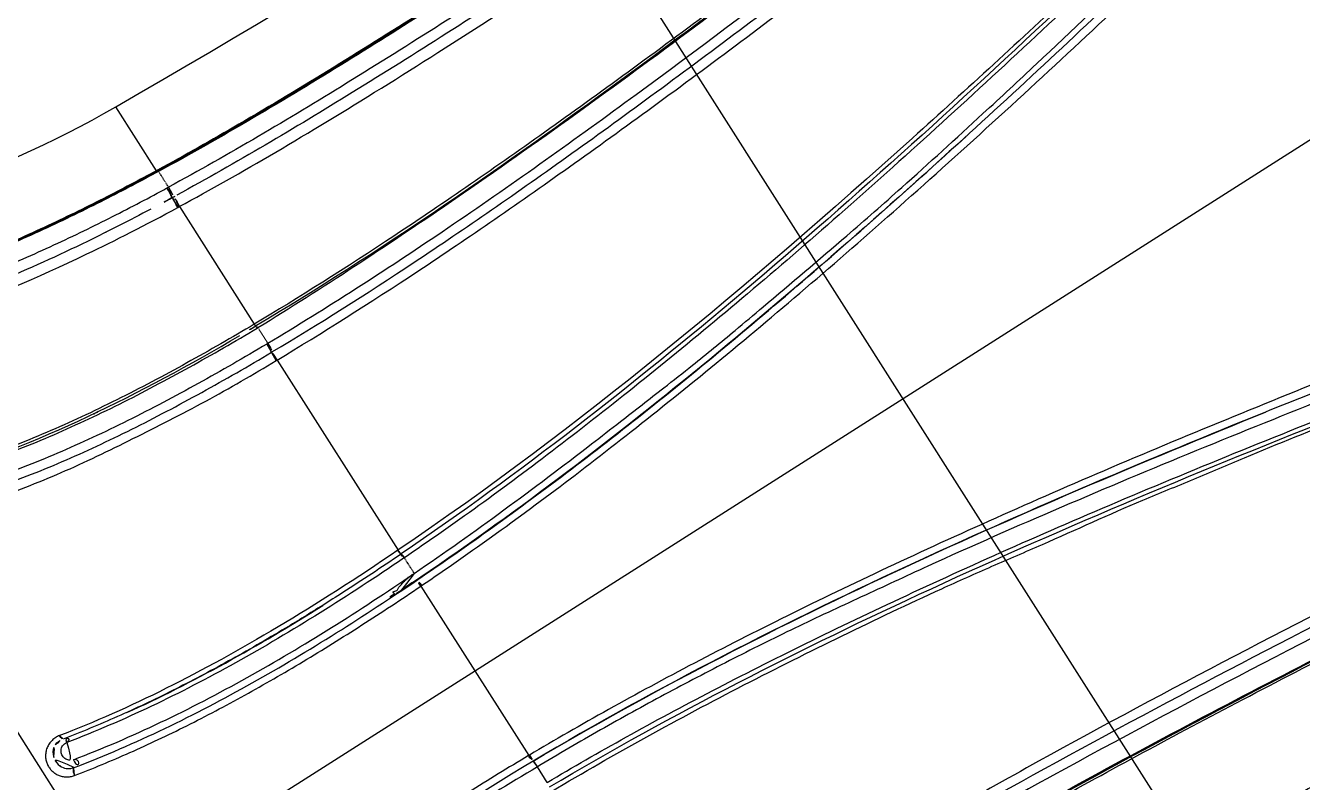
# Model space of a CAD drawing. Header units: millimetres. Extents: x 1145859089 to 1147511753, y -1047484727 to -1047247487.
# Drawn here: x 1145997206.59 to 1145997248.28, y -1047438455.68 to -1047438430.96 of the extents above; entities that cross this region are included whole.
import ezdxf
from ezdxf.xclip import XClip

# ---------------------------------------------------------------- set-up
doc = ezdxf.new("R2010")
doc.units = ezdxf.units.MM
doc.header["$LTSCALE"] = 100
doc.header["$MEASUREMENT"] = 0
doc.header["$XCLIPFRAME"] = 2
doc.linetypes.add('단지배치도$0$CENTER', pattern=[31, 30, -0.5, 0, -0.5])
doc.layers.get('0').update_dxf_attribs({"linetype": 'CONTINUOUS'})
doc.layers.add('XREF', color=135, linetype='CONTINUOUS')
doc.layers.add('단지배치도$0$W240910', color=135, linetype='CONTINUOUS')

# ---------------------------------------------------------------- blocks, each defined once
blk = doc.blocks.new('단지배치도$0$zw$9902')
at = {"layer": '단지배치도$0$W240910', "linetype": '단지배치도$0$CENTER', "ltscale": 20}
blk.add_line((59044.925, -67105.317), (59443.165, -66851.963), dxfattribs=at)
at = {"layer": '단지배치도$0$W240910', "linetype": '단지배치도$0$CENTER', "ltscale": 10}
blk.add_line((59106.218, -67092.398), (59082.6, -67055.273), dxfattribs=at)
at = {"layer": '단지배치도$0$W240910', "linetype": 'ByBlock', "ltscale": 20}
for p, q in [((59075.174, -67063.435), (59074.889, -67063.616)), ((59070.037, -67066.399), (59068.708, -67064.31)), ((59070.072, -67066.378), (59070.037, -67066.398)), ((59070.429, -67066.936), (59070.381, -67066.962)), ((59070.43, -67066.936), (59070.419, -67066.918)), ((59070.555, -67067.279), (59070.604, -67067.252)), ((59070.731, -67067.599), (59070.782, -67067.571)), ((59070.783, -67067.571), (59073.227, -67071.413)), ((59082.476, -67111.411), (59055.318, -67068.722)), ((59073.28, -67071.471), (59073.28, -67071.471)), ((59073.28, -67071.471), (59073.281, -67071.471)), ((59073.302, -67071.458), (59073.281, -67071.471)), ((59073.328, -67071.54), (59073.35, -67071.527)), ((59073.351, -67071.528), (59073.348, -67071.524)), ((59073.675, -67072.038), (59073.639, -67072.06)), ((59073.676, -67072.038), (59073.665, -67072.021)), ((59073.792, -67072.329), (59073.829, -67072.307)), ((59073.947, -67072.598), (59073.972, -67072.584)), ((59073.972, -67072.584), (59077.922, -67078.793)), ((59078.106, -67079.055), (59078.129, -67079.039)), ((59078.453, -67079.55), (59078.443, -67079.533)), ((59078.666, -67079.963), (59082.188, -67085.498)), ((59078.667, -67079.964), (59078.689, -67079.948)), ((59082.211, -67085.484), (59082.188, -67085.498)), ((59082.797, -67086.377), (59082.472, -67085.866))]:
    blk.add_line(p, q, dxfattribs=at)
at = {"layer": '단지배치도$0$W240910'}
for radius in [11431.377, 11931.377]:
    blk.add_arc((57394.291, -57699.4), radius, 251.6277496, 321.4181311, dxfattribs=at)
at = {"layer": '단지배치도$0$W240910', "linetype": 'ByBlock', "ltscale": 20}
for centre, radius, start, end in [((58813.508, -66622.573), 510.155, 300.01584, 306.39327), ((59051.457, -67034.48), 34.458, 276.433, 300.0419), ((59468.995, -66812.681), 472.758, 212.46118, 212.46656), ((59220.721, -66970.613), 178.508, 212.47528, 212.48618), ((59240.846, -66957.905), 202.31, 212.46074, 212.46701), ((59620.547, -66715.924), 652.563, 212.496116, 212.49764), ((59280.233, -66932.893), 248.968, 212.46166, 212.46608), ((59241.245, -66957.602), 202.81, 212.48893, 212.49472), ((59271.192, -66938.411), 238.378, 212.51847, 212.5233), ((59290.223, -66926.453), 260.854, 212.49059, 212.49494), ((59278.53, -66933.925), 246.977, 212.49019, 212.49483), ((59274.962, -66936.079), 242.81, 212.51839, 212.52315), ((59280.285, -66932.71), 249.11, 212.51843, 212.52306), ((59283.636, -66930.597), 253.071, 212.51834, 212.52292), ((59284.033, -66930.369), 253.528, 212.51817, 212.52275), ((59285.251, -66929.617), 254.96, 212.51801, 212.52258), ((59287.073, -66928.331), 257.188, 212.54607, 212.55061), ((59289.064, -66927.236), 259.455, 212.51776, 212.52227), ((59290.401, -66926.257), 261.109, 212.54568, 212.55017), ((59292.141, -66925.172), 263.16, 212.54545, 212.54991), ((59293.812, -66924.131), 265.128, 212.54525, 212.5497), ((59295.446, -66922.96), 267.136, 212.57286, 212.57728), ((59297.16, -66922.045), 269.072, 212.54487, 212.54927), ((59298.792, -66920.874), 271.078, 212.57235, 212.57672), ((59300.463, -66919.833), 273.046, 212.57209, 212.57645), ((59302.185, -66918.759), 275.076, 212.57184, 212.57617), ((59303.985, -66917.635), 277.198, 212.57153, 212.57584), ((59305.601, -66916.629), 279.101, 212.57133, 212.57562), ((59307.325, -66915.395), 281.219, 212.59835, 212.60262), ((59073.281, -67071.471), 0.000478, 46.3954, 90.3518), ((59073.28, -67071.472), 0.00159, 45.0679, 64.2668), ((59073.278, -67071.475), 0.00471, 44.2573, 52.9995), ((59073.275, -67071.479), 0.0105, 42.036, 46.9933), ((59073.268, -67071.486), 0.0206, 40.3019, 43.38), ((59073.257, -67071.497), 0.0356, 39.2902, 41.4039), ((59073.24, -67071.511), 0.0573, 38.1279, 39.6468), ((59073.219, -67071.528), 0.0848, 37.2294, 38.3893), ((59073.189, -67071.551), 0.122, 36.4786, 37.3834), ((59073.154, -67071.578), 0.167, 36.1256, 36.8587), ((59073.109, -67071.61), 0.221, 35.3704, 35.9717), ((59073.056, -67071.65), 0.288, 35.1405, 35.6471), ((59072.995, -67071.693), 0.362, 34.7747, 35.2052), ((59072.924, -67071.741), 0.448, 34.2385, 34.6121), ((59072.842, -67071.799), 0.549, 34.1432, 34.4679), ((59072.75, -67071.862), 0.66, 33.888, 34.1737), ((59072.653, -67071.928), 0.777, 33.6567, 33.9125), ((59072.556, -67071.993), 0.894, 33.4456, 33.6795), ((59072.416, -67072.083), 1.061, 33.1151, 33.3204), ((59073.3, -67071.463), 0.00597, 54.7074, 62.7377), ((59073.299, -67071.464), 0.00819, 47.4298, 53.5374), ((59073.281, -67071.48), 0.0318, 41.9707, 43.6751), ((59072.235, -67072.205), 1.279, 33.1048, 33.2808), ((59073.183, -67071.558), 0.157, 38.6659, 39.0598), ((59073.239, -67071.514), 0.0861, 38.1755, 39.0455), ((59073.225, -67071.525), 0.103, 37.3029, 38.1496), ((59072.177, -67072.243), 1.348, 32.9264, 33.1032), ((59073.168, -67071.567), 0.175, 36.503, 37.0693), ((59073.101, -67071.617), 0.257, 36.1232, 36.5516), ((59073.053, -67071.649), 0.316, 35.2266, 35.6138), ((59072.191, -67072.234), 1.331, 32.7576, 32.9479), ((59072.988, -67071.698), 0.397, 35.2437, 35.5805), ((59071.788, -67072.49), 1.809, 32.5319, 32.6661), ((59072.894, -67071.76), 0.509, 34.5754, 34.8615), ((59072.795, -67071.83), 0.63, 34.4457, 34.6931), ((59069.463, -67073.997), 4.58, 32.7333, 32.7821), ((59072.687, -67071.905), 0.763, 34.3085, 34.5287), ((59071.811, -67072.477), 1.783, 32.2705, 32.4398), ((59072.563, -67071.984), 0.909, 33.8394, 34.0354), ((59072.429, -67072.076), 1.072, 33.7688, 33.9448), ((59071.733, -67072.527), 1.875, 32.0626, 32.3189), ((59072.279, -67072.179), 1.254, 33.7053, 33.8639), ((59072.115, -67072.282), 1.447, 33.3334, 33.4779), ((59068.652, -67074.475), 5.52, 32.0984, 32.2144), ((59071.944, -67072.398), 1.653, 33.3001, 33.4321), ((59071.761, -67072.516), 1.872, 33.1247, 33.2462), ((59071.568, -67072.646), 2.104, 33.1031, 33.2153), ((59071.358, -67072.774), 2.35, 32.8144, 32.9185), ((59071.158, -67072.908), 2.591, 32.8069, 32.904), ((59070.941, -67073.052), 2.851, 32.7978, 32.8888), ((59070.71, -67073.19), 3.12, 32.5448, 32.63), ((59070.456, -67073.358), 3.425, 32.5444, 32.6241), ((59070.265, -67073.477), 3.65, 32.4258, 32.5019), ((59070.122, -67073.573), 3.822, 32.4268, 32.5009), ((59474.937, -66816.571), 475.683, 212.4104, 212.41584), ((59223.847, -66975.981), 178.265, 212.42511, 212.4362), ((59384.68, -67520.408), 511.226, 118.54116, 124.90522), ((59242.393, -66964.2), 200.236, 212.43513, 212.44155), ((59615.483, -66727.198), 642.239, 212.43037, 212.431933), ((59279.604, -66940.616), 244.292, 212.43202, 212.43657), ((59240.597, -66965.305), 198.128, 212.46089, 212.46686), ((59268.714, -66947.578), 231.367, 212.43299, 212.43799), ((59286.185, -66936.351), 252.134, 212.46161, 212.46613), ((59273.748, -66944.287), 237.38, 212.46146, 212.46629), ((59269.512, -66947.006), 232.347, 212.46139, 212.46636), ((59273.595, -66944.292), 237.249, 212.48992, 212.49478), ((59275.779, -66943.067), 239.749, 212.46147, 212.46628), ((59275.05, -66943.414), 238.947, 212.48991, 212.49474), ((59275.234, -66943.321), 239.152, 212.48986, 212.4947), ((59276.165, -66942.751), 240.244, 212.48984, 212.49466), ((59276.797, -66942.373), 240.98, 212.48984, 212.49464), ((59277.265, -66942.099), 241.522, 212.48981, 212.49461), ((59277.75, -66941.673), 242.16, 212.5181, 212.52288), ((59278.418, -66941.413), 242.863, 212.48976, 212.49454), ((59278.853, -66941.018), 243.443, 212.51802, 212.52279), ((59279.523, -66940.615), 244.224, 212.51794, 212.5227), ((59280.008, -66940.33), 244.786, 212.51792, 212.52267), ((59280.523, -66939.883), 245.461, 212.54605, 212.55079), ((59281.182, -66939.63), 246.152, 212.51782, 212.52255), ((59281.595, -66939.248), 246.706, 212.54593, 212.55066), ((59282.288, -66938.83), 247.514, 212.54581, 212.55053), ((59282.758, -66938.554), 248.06, 212.54578, 212.55049), ((52003.22, -71573.471), 8381.781, 32.4259898, 32.4263012), ((56433.608, -68759.382), 3133.216, 32.430626, 32.431263), ((56120.287, -68959.043), 3504.746, 32.438336, 32.438706), ((49610.564, -73087.185), 11213.055, 32.3987194, 32.3988094), ((55480.241, -69365.52), 4262.956, 32.43433, 32.434591), ((56167.178, -68929.149), 3449.136, 32.436088, 32.436433), ((55685.109, -69235.478), 4020.3, 32.435476, 32.435765), ((55387.656, -69421.898), 4371.336, 32.40636, 32.406622), ((55611.344, -69282.38), 4107.713, 32.435213, 32.435494), ((55693.009, -69230.518), 4010.972, 32.435337, 32.435625), ((55626.455, -69270.428), 4088.55, 32.406863, 32.407145), ((55597.912, -69290.994), 4123.67, 32.435285, 32.435564), ((55615.763, -69279.675), 4102.533, 32.435298, 32.435579), ((55621.437, -69273.685), 4094.532, 32.406863, 32.407145), ((55611.501, -69282.433), 4107.609, 32.435326, 32.435607), ((55608.708, -69284.231), 4110.93, 32.435312, 32.435593), ((55606.187, -69283.442), 4112.636, 32.40692, 32.407201), ((55605.006, -69286.634), 4115.344, 32.43534, 32.435621), ((55602.465, -69288.273), 4118.368, 32.43534, 32.435621), ((55599.392, -69287.83), 4120.724, 32.406948, 32.407229), ((55597.639, -69291.388), 4124.112, 32.435355, 32.435635), ((55593.121, -69291.863), 4128.18, 32.407005, 32.407285), ((55592.804, -69294.51), 4129.866, 32.435369, 32.435649), ((55589.721, -69294.069), 4132.233, 32.407005, 32.407285), ((55587.675, -69297.818), 4135.97, 32.435383, 32.435663), ((55584.872, -69297.198), 4138.004, 32.407033, 32.407313), ((55582.536, -69301.133), 4142.085, 32.435397, 32.435677)]:
    blk.add_arc(centre, radius, start, end, dxfattribs=at)
for points, knots in [([(59117.077, -67034.73), (59114.745, -67036.334), (59112.424, -67037.962), (59107.02, -67041.791), (59103.943, -67043.99), (59097.77, -67048.354), (59094.676, -67050.518), (59088.467, -67054.805), (59085.345, -67056.919), (59076.477, -67062.736), (59072.976, -67064.83), (59070.08, -67066.4)], [0, 0, 0, 0, 0.135049, 0.135049, 0.3150477, 0.3150477, 0.4948189, 0.4948189, 0.674471, 0.674471, 0.9999999, 0.9999999, 0.9999999, 0.9999999]), ([(59117.084, -67034.754), (59114.173, -67036.756), (59109.346, -67040.165), (59102.616, -67044.973), (59097.79, -67048.377), (59092.948, -67051.755), (59088.091, -67055.107), (59082.21, -67059.051), (59076.246, -67062.877), (59072.183, -67065.297), (59070.103, -67066.423)], [0, 0, 0, 0, 0.0106341, 0.0177242, 0.0248147, 0.02835993, 0.03545103, 0.04254223, 0.0496341, 0.0567277, 0.0567277, 0.0567277, 0.0567277]), ([(59117.41, -67035.266), (59115.72, -67036.428), (59112.042, -67038.998), (59106.398, -67043.014), (59100.45, -67047.249), (59094.47, -67051.437), (59088.467, -67055.583), (59082.412, -67059.648), (59076.424, -67063.478), (59072.401, -67065.867), (59070.43, -67066.936)], [0, 0, 0, 0, 0.108757, 0.237507, 0.366257, 0.495007, 0.623756, 0.752506, 0.881256, 1, 1, 1, 1]), ([(59118.772, -67037.405), (59115.017, -67040.147), (59107.535, -67045.998), (59096.39, -67054.979), (59085.049, -67063.697), (59077.267, -67069.094), (59073.302, -67071.458)], [0.124832, 0.124832, 0.124832, 0.124832, 3.005227, 6.010453, 9.015679, 11.897113, 11.897113, 11.897113, 11.897113]), ([(59118.798, -67037.449), (59117.45, -67038.437), (59114.779, -67040.452), (59110.825, -67043.519), (59107.592, -67046.132), (59105.003, -67048.197), (59103.066, -67049.751), (59101.087, -67051.255), (59099.121, -67052.776), (59097.176, -67054.318), (59094.581, -67056.371), (59091.314, -67058.907), (59087.407, -67061.873), (59083.494, -67064.735), (59079.87, -67067.283), (59076.492, -67069.554), (59074.405, -67070.882), (59073.351, -67071.528)], [0, 0, 0, 0, 0.00501719, 0.0100368, 0.01501446, 0.01750225, 0.0199892, 0.02247745, 0.0249658, 0.0274546, 0.02994354, 0.03491969, 0.03989655, 0.04469579, 0.04949674, 0.0532116, 0.05692622, 0.05692622, 0.05692622, 0.05692622]), ([(59119.124, -67037.961), (59115.487, -67040.618), (59110.009, -67044.908), (59102.694, -67050.775), (59095.063, -67056.848), (59087.335, -67062.798), (59079.547, -67068.342), (59075.607, -67070.885), (59073.676, -67072.038)], [0, 0, 0, 0, 0.237507, 0.366256, 0.495006, 0.752506, 0.881256, 1, 1, 1, 1]), ([(59073.829, -67072.306), (59075.301, -67071.429), (59078.407, -67069.465), (59083.511, -67065.932), (59089.159, -67061.774), (59095.309, -67057.051), (59102.38, -67051.445), (59108.739, -67046.347), (59113.713, -67042.444), (59116.559, -67040.287), (59117.642, -67039.481)], [0, 0, 0, 0, 0.125, 0.25, 0.375, 0.5, 0.625, 0.75, 0.875, 0.9566452, 0.9566452, 0.9566452, 0.9566452]), ([(59121.203, -67041.101), (59118.39, -67043.348), (59111.203, -67049.693), (59102.657, -67058.058), (59091.219, -67068.595), (59083.869, -67074.754), (59077.921, -67078.792)], [0, 0, 0, 0, 0.01079142, 0.02877256, 0.03596339, 0.05753197, 0.05753197, 0.05753197, 0.05753197]), ([(59121.189, -67041.221), (59117.553, -67044.145), (59110.476, -67050.566), (59100.127, -67060.628), (59089.446, -67070.371), (59081.903, -67076.279), (59078.029, -67078.91)], [0.154115, 0.154115, 0.154115, 0.154115, 3.463779, 6.927556, 10.391333, 13.712636, 13.712636, 13.712636, 13.712636]), ([(59078.453, -67079.55), (59079.438, -67078.874), (59081.386, -67077.492), (59083.611, -67075.812), (59085.341, -67074.469), (59086.44, -67073.611), (59087.699, -67072.633), (59088.774, -67071.745), (59090.448, -67070.331), (59092.276, -67068.792), (59094.671, -67066.69), (59096.728, -67064.808), (59099.355, -67062.371), (59102.236, -67059.622), (59106.213, -67055.719), (59110.234, -67051.857), (59115.485, -67046.969), (59119.086, -67043.81), (59121.57, -67041.806)], [0, 0, 0, 0, 0.00358646, 0.00717408, 0.00837018, 0.01016459, 0.01136112, 0.01315603, 0.01435255, 0.01794134, 0.02033367, 0.02392197, 0.02631405, 0.03109772, 0.03588131, 0.04306007, 0.04784982, 0.05742538, 0.05742538, 0.05742538, 0.05742538]), ([(59099.635, -67047.016), (59097.73, -67048.359), (59093.844, -67051.076), (59087.959, -67055.133), (59082.956, -67058.486), (59078.904, -67061.103), (59075.839, -67063.027), (59072.901, -67064.798), (59070.965, -67065.894), (59070.072, -67066.378)], [227.43525, 227.43525, 227.43525, 227.43525, 298.02339, 371.0962, 444.16901, 480.70542, 517.24182, 553.77823, 584.57929, 584.57929, 584.57929, 584.57929]), ([(59086.381, -67057.408), (59085.121, -67058.255), (59081.831, -67060.443), (59076.64, -67063.761), (59072.644, -67066.139), (59070.702, -67067.196)], [1.479131, 1.479131, 1.479131, 1.479131, 6.879705, 15.539035, 23.391415, 23.391415, 23.391415, 23.391415]), ([(59134.93, -67062.807), (59133.498, -67063.508), (59130.601, -67064.851), (59126.199, -67066.731), (59121.76, -67068.513), (59117.304, -67070.243), (59112.856, -67071.984), (59108.417, -67073.749), (59103.985, -67075.53), (59099.579, -67077.375), (59095.933, -67078.973), (59093.047, -67080.322), (59090.876, -67081.32), (59088.74, -67082.393), (59086.622, -67083.498), (59084.53, -67084.654), (59083.154, -67085.456), (59082.472, -67085.866)], [0, 0, 0, 0, 0.00478813, 0.00957688, 0.01436517, 0.01915157, 0.02393568, 0.02871811, 0.03350035, 0.03828248, 0.04306514, 0.0454572, 0.04784956, 0.05024207, 0.05263435, 0.05502613, 0.05741722, 0.05741722, 0.05741722, 0.05741722]), ([(59134.798, -67062.531), (59130.666, -67064.556), (59121.919, -67068.216), (59112.266, -67071.87), (59106.984, -67073.982), (59106.248, -67074.279)], [7.917972, 7.917972, 7.917972, 7.917972, 12.012967, 16.321051, 17.019265, 17.019265, 17.019265, 17.019265]), ([(59082.872, -67086.522), (59086.896, -67084.128), (59095.444, -67079.8), (59108.795, -67074.253), (59122.295, -67069.144), (59131.11, -67065.455), (59135.299, -67063.4)], [0.154115, 0.154115, 0.154115, 0.154115, 3.475417, 6.939195, 10.402972, 13.712636, 13.712636, 13.712636, 13.712636]), ([(59082.933, -67086.67), (59084.989, -67085.444), (59088.138, -67083.713), (59092.422, -67081.575), (59095.124, -67080.289), (59097.31, -67079.313), (59099.51, -67078.375), (59101.683, -67077.368), (59103.903, -67076.479), (59106.1, -67075.529), (59112.214, -67073.104), (59120.027, -67070.103), (59128.897, -67066.492), (59133.261, -67064.497), (59135.413, -67063.439)], [0, 0, 0, 0, 0.00718957, 0.01078584, 0.01438205, 0.0161798, 0.01797714, 0.02157165, 0.02336893, 0.02516623, 0.02876067, 0.04314148, 0.05033892, 0.05753311, 0.05753311, 0.05753311, 0.05753311]), ([(59137.067, -67066.038), (59135.112, -67067.112), (59130.999, -67069.294), (59124.675, -67072.468), (59118.168, -67075.684), (59109.513, -67080.006), (59100.924, -67084.456), (59092.681, -67089.157), (59088.732, -67091.626), (59086.883, -67092.878)], [0, 0, 0, 0, 0.117497, 0.244996, 0.372496, 0.499995, 0.754994, 0.882494, 1, 1, 1, 1]), ([(59070.036, -67066.398), (59069.487, -67066.696), (59068.329, -67067.308), (59066.397, -67068.252), (59064.306, -67069.184), (59062.195, -67069.946), (59060.323, -67070.49), (59059.18, -67070.737), (59058.641, -67070.835)], [0, 0, 0, 0, 0.166667, 0.333333, 0.5, 0.666667, 0.833333, 1, 1, 1, 1]), ([(59070.103, -67066.423), (59069.551, -67066.722), (59068.382, -67067.342), (59066.348, -67068.335), (59064.242, -67069.248), (59062.199, -67070.001), (59060.288, -67070.555), (59059.188, -67070.786), (59058.676, -67070.876)], [0, 0, 0, 0, 0.166667, 0.333333, 0.5, 0.666667, 0.833333, 1, 1, 1, 1]), ([(59070.08, -67066.4), (59069.521, -67066.703), (59068.358, -67067.319), (59066.438, -67068.262), (59064.439, -67069.137), (59062.928, -67069.701), (59062.109, -67069.969), (59061.961, -67070.021)], [0, 0, 0, 0, 0.1666667, 0.3333333, 0.5, 0.6666667, 0.70406, 0.70406, 0.70406, 0.70406]), ([(59070.103, -67066.423), (59070.099, -67066.418), (59070.091, -67066.409), (59070.083, -67066.401), (59070.08, -67066.4), (59070.08, -67066.4)], [0, 0, 0, 0, 0.333333, 0.666667, 1, 1, 1, 1]), ([(59058.788, -67071.47), (59059.39, -67071.362), (59060.631, -67071.091), (59062.577, -67070.514), (59064.652, -67069.734), (59066.716, -67068.829), (59068.62, -67067.898), (59069.809, -67067.273), (59070.38, -67066.963)], [0, 0, 0, 0, 0.166667, 0.333333, 0.5, 0.666667, 0.833333, 1, 1, 1, 1]), ([(59070.43, -67066.936), (59070.451, -67066.978), (59070.542, -67067.148), (59070.603, -67067.253), (59070.604, -67067.251)], [2.232936, 2.232936, 2.232936, 2.232936, 7.27879, 12.328484, 12.328484, 12.328484, 12.328484]), ([(59137.377, -67066.652), (59133.429, -67068.82), (59127.222, -67071.964), (59118.807, -67076.104), (59110.074, -67080.443), (59101.409, -67084.921), (59093.087, -67089.625), (59089.114, -67092.116), (59087.251, -67093.377)], [0, 0, 0, 0, 0.237506, 0.366256, 0.495006, 0.752506, 0.881256, 1, 1, 1, 1]), ([(59064.053, -67069.272), (59064.205, -67069.213), (59065.327, -67068.761), (59066.787, -67068.094), (59068.083, -67067.446), (59068.432, -67067.268)], [14.753255, 14.753255, 14.753255, 14.753255, 18.212067, 40.272865, 48.440986, 48.440986, 48.440986, 48.440986]), ([(59070.782, -67067.57), (59070.762, -67067.527), (59070.672, -67067.357), (59070.61, -67067.251), (59070.608, -67067.254)], [2.119604, 2.119604, 2.119604, 2.119604, 6.933955, 11.748502, 11.748502, 11.748502, 11.748502]), ([(59087.576, -67093.888), (59089.551, -67092.578), (59092.915, -67090.509), (59097.707, -67087.762), (59101.853, -67085.478), (59106.037, -67083.269), (59109.896, -67081.29), (59113.064, -67079.688), (59115.891, -67078.291), (59118.355, -67077.039), (59120.802, -67075.752), (59122.927, -67074.708), (59125.047, -67073.652), (59127.175, -67072.61), (59129.301, -67071.562), (59131.417, -67070.492), (59134.227, -67069.042), (59136.319, -67067.925), (59137.703, -67067.164)], [0, 0, 0, 0, 0.00711659, 0.01186137, 0.01660485, 0.021348, 0.02609219, 0.02965056, 0.03202317, 0.03558152, 0.03795348, 0.04032436, 0.04269613, 0.04506882, 0.04744163, 0.0498137, 0.05218527, 0.05692701, 0.05692701, 0.05692701, 0.05692701]), ([(59087.619, -67093.961), (59091.44, -67091.372), (59099.626, -67086.611), (59112.328, -67080.032), (59125.186, -67073.743), (59133.656, -67069.446), (59137.731, -67067.206)], [0.124832, 0.124832, 0.124832, 0.124832, 3.006276, 6.01151, 9.016744, 11.897146, 11.897146, 11.897146, 11.897146]), ([(59058.885, -67072.202), (59060.233, -67071.953), (59061.622, -67071.585), (59064.554, -67070.572), (59066.134, -67069.899), (59068.682, -67068.68), (59069.698, -67068.168), (59070.731, -67067.598)], [0, 0, 0, 0, 0.371803, 0.371803, 0.774117, 0.774117, 1, 1, 1, 1]), ([(59069.848, -67067.654), (59069.164, -67068.016), (59066.575, -67069.338), (59063.922, -67070.466), (59061.913, -67071.079)], [4.388092, 4.388092, 4.388092, 4.388092, 7.318533, 15.39882, 15.39882, 15.39882, 15.39882]), ([(59139.091, -67069.346), (59137.323, -67070.385), (59133.436, -67072.627), (59127.407, -67076.038), (59121.05, -67079.631), (59114.723, -67083.272), (59108.424, -67086.952), (59102.176, -67090.715), (59096.169, -67094.515), (59092.3, -67097.147), (59090.497, -67098.479)], [0, 0, 0, 0, 0.108757, 0.237507, 0.366257, 0.495006, 0.623756, 0.752506, 0.881256, 1, 1, 1, 1]), ([(59138.78, -67069.105), (59136.935, -67070.183), (59132.968, -67072.468), (59126.012, -67076.401), (59118.918, -67080.432), (59112.633, -67084.063), (59108.899, -67086.271), (59107.114, -67087.34), (59107.085, -67087.351)], [0.0026119, 0.0026119, 0.0026119, 0.0026119, 0.1111111, 0.2222222, 0.3333333, 0.4444444, 0.5555556, 0.557175, 0.557175, 0.557175, 0.557175]), ([(59090.823, -67098.993), (59092.725, -67097.586), (59096.639, -67094.931), (59102.631, -67091.15), (59108.696, -67087.495), (59114.808, -67083.92), (59120.438, -67080.681), (59125.574, -67077.763), (59131.75, -67074.281), (59136.369, -67071.647), (59139.417, -67069.858)], [0, 0, 0, 0, 0.00709365, 0.01418549, 0.02127669, 0.02836779, 0.03545818, 0.0407762, 0.04609378, 0.05672761, 0.05672761, 0.05672761, 0.05672761]), ([(59139.435, -67069.875), (59136.693, -67071.486), (59133.171, -67073.508), (59123.927, -67078.73), (59120.629, -67080.605), (59114.057, -67084.396), (59110.783, -67086.304), (59101.221, -67092.025), (59096.473, -67095.052), (59092.361, -67097.913), (59091.593, -67098.462), (59090.834, -67099.024)], [0, 0, 0, 0, 0.29037, 0.29037, 0.452016, 0.452016, 0.613615, 0.613615, 0.92715, 0.92715, 1, 1, 1, 1]), ([(59103.718, -67090.584), (59105.344, -67089.577), (59109.046, -67087.351), (59114.855, -67083.95), (59121.124, -67080.336), (59127.425, -67076.769), (59132.683, -67073.797), (59136.704, -67071.486), (59138.623, -67070.37), (59139.497, -67069.857)], [0.2713648, 0.2713648, 0.2713648, 0.2713648, 0.372494, 0.4999945, 0.6274951, 0.7549957, 0.8824963, 0.9462466, 1, 1, 1, 1]), ([(59073.227, -67071.413), (59073.236, -67071.426), (59073.254, -67071.448), (59073.272, -67071.468), (59073.279, -67071.472), (59073.28, -67071.471)], [0, 0, 0, 0, 0.3333333, 0.6666667, 0.9904878, 0.9904878, 0.9904878, 0.9904878]), ([(59073.676, -67072.038), (59073.707, -67072.088), (59073.792, -67072.23), (59073.832, -67072.306), (59073.829, -67072.306)], [2.811465, 2.811465, 2.811465, 2.811465, 8.214479, 13.614838, 13.614838, 13.614838, 13.614838]), ([(59073.972, -67072.583), (59073.94, -67072.533), (59073.856, -67072.392), (59073.816, -67072.316), (59073.818, -67072.316)], [4.16844, 4.16844, 4.16844, 4.16844, 12.152873, 20.139734, 20.139734, 20.139734, 20.139734]), ([(59068.138, -67074.266), (59068.099, -67074.286), (59067.997, -67074.335), (59067.9, -67074.381), (59067.89, -67074.385)], [0.4023339, 0.4023339, 0.4023339, 0.4023339, 0.41666667, 0.43978409, 0.43978409, 0.43978409, 0.43978409]), ([(59106.248, -67074.279), (59102.443, -67075.814), (59094.317, -67079.249), (59086.41, -67083.252), (59082.337, -67085.677)], [0.167515, 0.167515, 0.167515, 0.167515, 3.777385, 7.917972, 7.917972, 7.917972, 7.917972]), ([(59115.167, -67077.555), (59114.08, -67078.096), (59108.663, -67080.804), (59099.159, -67085.726), (59090.932, -67090.509), (59087.072, -67093.124)], [0.167451, 0.167451, 0.167451, 0.167451, 1.168134, 5.158259, 8.980935, 8.980935, 8.980935, 8.980935]), ([(59077.921, -67078.792), (59076.581, -67079.706), (59073.956, -67081.379), (59070.338, -67083.376), (59068.005, -67084.411), (59066.872, -67084.845)], [0, 0, 0, 0, 0.333333, 0.666667, 1, 1, 1, 1]), ([(59078.106, -67079.055), (59076.305, -67080.279), (59072.672, -67082.575), (59068.958, -67084.368), (59067.11, -67085.069)], [0, 0, 0, 0, 0.504988, 1, 1, 1, 1]), ([(59078.008, -67078.929), (59077.378, -67079.355), (59076.528, -67079.916), (59075.681, -67080.454), (59075.464, -67080.598)], [0, 0, 0, 0, 0.1666667, 0.2254814, 0.2254814, 0.2254814, 0.2254814]), ([(59077.921, -67078.792), (59077.935, -67078.815), (59077.963, -67078.858), (59077.993, -67078.905), (59078.004, -67078.921), (59078.004, -67078.923)], [0, 0, 0, 0, 0.333333, 0.666667, 1, 1, 1, 1]), ([(59078.008, -67078.929), (59078.011, -67078.929), (59078.033, -67078.954), (59078.081, -67079.02), (59078.106, -67079.055)], [0.2569313, 0.2569313, 0.2569313, 0.2569313, 0.5147439, 0.7737299, 0.7737299, 0.7737299, 0.7737299]), ([(59078.129, -67079.039), (59078.105, -67079.005), (59078.057, -67078.938), (59078.034, -67078.913), (59078.032, -67078.913)], [0.2314993, 0.2314993, 0.2314993, 0.2314993, 0.4989158, 0.7662837, 0.7662837, 0.7662837, 0.7662837]), ([(59067.326, -67085.632), (59069.227, -67084.912), (59072.98, -67083.095), (59076.664, -67080.767), (59078.453, -67079.55)], [0, 0, 0, 0, 0.504988, 1, 1, 1, 1]), ([(59067.345, -67085.89), (59067.345, -67085.89), (59069.364, -67085.122), (59073.225, -67083.222), (59076.816, -67080.943), (59078.568, -67079.753)], [0.03183, 0.03183, 0.03183, 0.03183, 0.031853, 1.642318, 3.252109, 3.252109, 3.252109, 3.252109]), ([(59078.453, -67079.55), (59078.41, -67079.575), (59078.325, -67079.629), (59078.211, -67079.723), (59078.103, -67079.822), (59078.019, -67079.931), (59077.931, -67080.011), (59077.899, -67080.111), (59077.824, -67080.133), (59077.744, -67080.144), (59077.769, -67080.194), (59077.811, -67080.2), (59077.787, -67080.238), (59077.755, -67080.263), (59077.715, -67080.292), (59077.689, -67080.309), (59077.652, -67080.332), (59077.663, -67080.318), (59077.678, -67080.306), (59077.689, -67080.296), (59077.704, -67080.285), (59077.717, -67080.275), (59077.731, -67080.266), (59077.745, -67080.256), (59077.758, -67080.247), (59077.772, -67080.238), (59077.784, -67080.232), (59077.795, -67080.227), (59077.804, -67080.224), (59077.817, -67080.22), (59077.813, -67080.23), (59077.806, -67080.238), (59077.802, -67080.243), (59077.797, -67080.25), (59077.792, -67080.258), (59077.777, -67080.274), (59077.802, -67080.258), (59077.822, -67080.244), (59077.843, -67080.23), (59077.86, -67080.218), (59077.889, -67080.197), (59077.932, -67080.167), (59077.993, -67080.127), (59078.027, -67080.11), (59078.055, -67080.087)], [0, 0, 0, 0, 0.000151141, 0.000300444, 0.000445505, 0.000589915, 0.000710845, 0.000804712, 0.000883488, 0.000949823, 0.001002162, 0.001044765, 0.001080165, 0.001129801, 0.001178754, 0.001214324, 0.001248425, 0.001262496, 0.001280214, 0.001297052, 0.001313964, 0.001331035, 0.00134815, 0.001364681, 0.001381165, 0.001397125, 0.001412902, 0.001423161, 0.001433109, 0.001448252, 0.0014598, 0.001474726, 0.001481671, 0.001488594, 0.001502294, 0.001532929, 0.00155102, 0.001576837, 0.001609054, 0.001625263, 0.001641466, 0.001715014, 0.001785757, 0.00185288, 0.00185288, 0.00185288, 0.00185288]), ([(59078.533, -67079.765), (59078.497, -67079.789), (59078.435, -67079.831), (59078.342, -67079.894), (59078.262, -67079.948), (59078.191, -67079.996), (59078.143, -67080.028), (59078.11, -67080.05), (59078.083, -67080.068), (59078.066, -67080.08), (59078.055, -67080.087)], [0, 0, 0, 0, 0.22699, 0.3889, 0.582938, 0.730808, 0.832606, 0.888433, 0.934933, 1, 1, 1, 1]), ([(59078.055, -67080.087), (59078.068, -67080.082), (59078.093, -67080.062), (59078.144, -67080.02), (59078.202, -67079.974), (59078.257, -67079.934), (59078.315, -67079.896), (59078.385, -67079.854), (59078.457, -67079.814), (59078.51, -67079.783), (59078.53, -67079.771), (59078.533, -67079.765)], [0.0018784284, 0.0018784284, 0.0018784284, 0.0018784284, 0.0019297698, 0.002005747, 0.0020825088, 0.002160196, 0.002212079, 0.0022897903, 0.0024050783, 0.0024640756, 0.0024834103, 0.0024834103, 0.0024834103, 0.0024834103]), ([(59067.362, -67086.147), (59067.956, -67085.92), (59069.161, -67085.422), (59071.022, -67084.542), (59072.914, -67083.543), (59074.823, -67082.441), (59076.742, -67081.246), (59078.025, -67080.4), (59078.666, -67079.964)], [0, 0, 0, 0, 0.166667, 0.333333, 0.5, 0.666667, 0.833333, 1, 1, 1, 1]), ([(59075.46, -67080.593), (59075.055, -67080.847), (59074.027, -67081.479), (59072.386, -67082.427), (59070.557, -67083.395), (59068.754, -67084.246), (59067.574, -67084.735), (59066.99, -67084.959)], [0.2254816, 0.2254816, 0.2254816, 0.2254816, 0.3333333, 0.5, 0.6666667, 0.8333333, 1, 1, 1, 1]), ([(59066.872, -67084.845), (59066.885, -67084.868), (59066.911, -67084.911), (59066.953, -67084.949), (59066.977, -67084.954), (59066.988, -67084.952)], [0, 0, 0, 0, 0.333333, 0.666667, 1, 1, 1, 1]), ([(59067.11, -67085.069), (59067.05, -67085.097), (59066.958, -67085.165), (59066.906, -67085.332), (59066.94, -67085.483), (59067.033, -67085.599), (59067.176, -67085.66), (59067.273, -67085.649), (59067.326, -67085.632)], [0, 0, 0, 0, 0.166667, 0.333333, 0.5, 0.666667, 0.833333, 1, 1, 1, 1]), ([(59067.11, -67085.069), (59067.166, -67085.045), (59067.221, -67084.898), (59067.041, -67084.939), (59066.99, -67084.959)], [0, 0, 0, 0, 0.0001966529, 0.0003869029, 0.0003869029, 0.0003869029, 0.0003869029]), ([(59067.343, -67085.886), (59067.217, -67085.941), (59066.966, -67085.928), (59066.752, -67085.727), (59066.698, -67085.599), (59066.685, -67085.557)], [0, 0, 0, 0, 0.0004226561, 0.0006966093, 0.0008377334, 0.0008377334, 0.0008377334, 0.0008377334]), ([(59067.326, -67085.632), (59067.401, -67085.607), (59067.602, -67085.728), (59067.412, -67085.863), (59067.343, -67085.886)], [0, 0, 0, 0, 0.0002525592, 0.0004991792, 0.0004991792, 0.0004991792, 0.0004991792]), ([(59082.187, -67085.498), (59081.521, -67085.894), (59080.21, -67086.698), (59078.315, -67087.93), (59076.508, -67089.192), (59074.801, -67090.482), (59073.215, -67091.796), (59072.253, -67092.675), (59071.796, -67093.117)], [0, 0, 0, 0, 0.166667, 0.333333, 0.5, 0.666667, 0.833333, 1, 1, 1, 1]), ([(59082.211, -67085.484), (59082.233, -67085.521), (59082.295, -67085.623), (59082.333, -67085.678), (59082.336, -67085.676)], [0, 0, 0, 0, 0.382407, 1, 1, 1, 1]), ([(59082.472, -67085.866), (59082.472, -67085.866), (59082.465, -67085.856), (59082.462, -67085.851), (59082.445, -67085.824), (59082.408, -67085.766), (59082.374, -67085.715), (59082.34, -67085.676), (59082.343, -67085.681), (59082.338, -67085.679)], [0, 0, 0, 0, 0.0308756, 0.0308756, 0.0450742, 0.0450742, 0.5992752, 0.5992752, 0.9999999, 0.9999999, 0.9999999, 0.9999999]), ([(59082.338, -67085.679), (59082.34, -67085.68), (59082.351, -67085.694), (59082.362, -67085.705), (59082.379, -67085.728), (59082.398, -67085.755), (59082.421, -67085.789), (59082.446, -67085.826), (59082.463, -67085.853), (59082.472, -67085.866)], [0, 0, 0, 0, 0.142857, 0.285714, 0.428571, 0.571429, 0.714286, 0.857143, 1, 1, 1, 1]), ([(59066.863, -67085.819), (59066.879, -67085.832), (59066.903, -67085.849), (59066.927, -67085.863), (59066.934, -67085.866)], [1.2156952, 1.2156952, 1.2156952, 1.2156952, 1.3350391, 1.377012, 1.377012, 1.377012, 1.377012]), ([(59067.362, -67086.147), (59067.352, -67086.126), (59067.329, -67086.069), (59067.31, -67085.978), (59067.318, -67085.912), (59067.336, -67085.894), (59067.345, -67085.891)], [0, 0, 0, 0, 0.202205, 0.499974, 0.797742, 1, 1, 1, 1]), ([(59082.472, -67085.866), (59080.611, -67086.972), (59076.942, -67089.322), (59073.705, -67091.952), (59072.247, -67093.368)], [0, 0, 0, 0, 0.495012, 1, 1, 1, 1])]:
    blk.add_open_spline(points, degree=3, knots=knots, dxfattribs=at)
for points in [[(59070.782, -67067.57), (59071.781, -67067.029), (59073.882, -67065.846), (59077.33, -67063.748), (59081.094, -67061.356), (59085.208, -67058.656), (59089.725, -67055.606), (59094.686, -67052.179), (59100.273, -67048.271), (59106.541, -67043.82), (59112.61, -67039.497), (59116.171, -67037.014), (59117.864, -67035.853)], [(59118.778, -67037.347), (59117.181, -67038.511), (59113.779, -67041.065), (59108.068, -67045.551), (59101.648, -67050.684), (59094.561, -67056.29), (59088.382, -67061.034), (59082.793, -67065.118), (59077.744, -67068.609), (59074.679, -67070.543), (59073.227, -67071.413)], [(59073.972, -67072.583), (59075.436, -67071.706), (59078.525, -67069.756), (59083.596, -67066.253), (59089.214, -67062.143), (59095.349, -67057.436), (59102.362, -67051.891), (59108.848, -67046.704), (59114.525, -67042.241), (59117.943, -67039.673), (59119.549, -67038.501)], [(59121.245, -67041.294), (59119.883, -67042.389), (59117.017, -67044.801), (59112.314, -67049.076), (59107.138, -67054.005), (59101.324, -67059.608), (59094.554, -67065.921), (59088.517, -67071.166), (59083.039, -67075.563), (59079.71, -67077.971), (59078.129, -67079.039)], [(59078.565, -67079.749), (59080.157, -67078.67), (59083.525, -67076.259), (59089.006, -67071.879), (59095.093, -67066.591), (59101.721, -67060.423), (59107.421, -67054.944), (59112.678, -67049.956), (59117.468, -67045.606), (59120.38, -67043.156), (59121.762, -67042.043)], [(59078.69, -67079.948), (59080.279, -67078.876), (59083.623, -67076.464), (59089.114, -67072.08), (59095.169, -67066.849), (59101.948, -67060.584), (59107.779, -67054.986), (59112.972, -67050.071), (59117.706, -67045.8), (59120.585, -67043.382), (59121.953, -67042.282)], [(59134.662, -67062.259), (59133.065, -67063.042), (59129.604, -67064.646), (59123.612, -67067.158), (59116.848, -67069.818), (59109.351, -67072.729), (59101.061, -67076.107), (59093.726, -67079.39), (59087.459, -67082.491), (59083.857, -67084.499), (59082.211, -67085.484)], [(59082.797, -67086.376), (59084.44, -67085.394), (59088.043, -67083.394), (59094.36, -67080.291), (59101.69, -67077.038), (59110.311, -67073.569), (59117.787, -67070.702), (59124.434, -67068.105), (59130.3, -67065.657), (59133.692, -67064.086), (59135.256, -67063.318)], [(59096.468, -67065.278), (59090.638, -67070.588), (59084.595, -67075.698), (59078.055, -67080.087)], [(59070.041, -67066.421), (59069.256, -67066.846), (59068.462, -67067.259), (59067.658, -67067.645)], [(59070.043, -67066.42), (59070.045, -67066.419), (59070.042, -67066.412), (59070.036, -67066.398)], [(59070.072, -67066.378), (59070.078, -67066.392), (59070.081, -67066.4), (59070.08, -67066.4)], [(59070.38, -67066.963), (59070.388, -67066.978), (59070.41, -67067.02), (59070.459, -67067.113), (59070.511, -67067.206), (59070.546, -67067.267), (59070.554, -67067.279), (59070.554, -67067.278)], [(59070.554, -67067.278), (59070.315, -67067.409), (59070.08, -67067.535), (59069.848, -67067.654)], [(59070.355, -67067.392), (59070.356, -67067.392), (59070.357, -67067.391), (59070.356, -67067.388)], [(59070.731, -67067.598), (59070.724, -67067.583), (59070.702, -67067.54), (59070.653, -67067.448), (59070.601, -67067.354), (59070.565, -67067.293), (59070.557, -67067.28), (59070.556, -67067.282)], [(59070.604, -67067.251), (59070.637, -67067.234), (59070.67, -67067.216), (59070.704, -67067.199)], [(59087.627, -67094.049), (59089.033, -67093.1), (59092.092, -67091.138), (59097.407, -67088.038), (59103.507, -67084.689), (59110.429, -67081.101), (59118.367, -67077.13), (59125.883, -67073.418), (59132.307, -67070.175), (59136.061, -67068.176), (59137.787, -67067.226)], [(59068.368, -67068.424), (59068.375, -67068.42), (59068.382, -67068.417), (59068.389, -67068.413)], [(59138.752, -67068.686), (59136.968, -67069.737), (59133.193, -67071.919), (59126.67, -67075.604), (59120.106, -67079.326), (59114.291, -67082.676), (59109.081, -67085.719), (59104.379, -67088.53), (59100.148, -67091.135), (59096.356, -67093.55), (59092.968, -67095.8), (59090.992, -67097.212), (59090.073, -67097.892)], [(59073.227, -67071.413), (59072.506, -67071.843), (59071.038, -67072.684), (59068.743, -67073.904), (59066.437, -67074.981), (59064.203, -67075.848), (59062.818, -67076.275), (59062.148, -67076.456)], [(59062.267, -67076.572), (59062.926, -67076.396), (59064.295, -67075.979), (59066.532, -67075.115), (59068.834, -67074.042), (59071.122, -67072.823), (59072.6, -67071.975), (59073.329, -67071.541)], [(59073.28, -67071.471), (59073.102, -67071.577), (59072.928, -67071.68), (59072.76, -67071.779)], [(59062.666, -67076.384), (59066.157, -67075.394), (59069.502, -67073.688), (59072.76, -67071.779)], [(59073.638, -67072.06), (59072.901, -67072.502), (59071.405, -67073.359), (59069.104, -67074.583), (59066.791, -67075.661), (59064.577, -67076.521), (59063.134, -67076.965), (59062.425, -67077.155)], [(59062.463, -67077.476), (59063.195, -67077.28), (59064.675, -67076.823), (59066.962, -67075.926), (59069.222, -67074.869), (59071.516, -67073.654), (59073.035, -67072.781), (59073.792, -67072.329)], [(59073.638, -67072.06), (59073.653, -67072.084), (59073.688, -67072.141), (59073.747, -67072.24), (59073.786, -67072.312), (59073.793, -67072.328), (59073.792, -67072.329)], [(59073.946, -67072.598), (59073.932, -67072.575), (59073.897, -67072.517), (59073.839, -67072.419), (59073.799, -67072.347), (59073.792, -67072.331), (59073.793, -67072.331)], [(59062.501, -67077.799), (59063.191, -67077.616), (59064.615, -67077.179), (59066.921, -67076.301), (59069.258, -67075.161), (59071.662, -67073.942), (59073.193, -67073.055), (59073.946, -67072.598)], [(59082.338, -67085.679), (59089.944, -67081.168), (59098.066, -67077.593), (59106.249, -67074.281)], [(59078.029, -67078.91), (59078.022, -67078.915), (59078.014, -67078.921), (59078.006, -67078.926)], [(59078.533, -67079.765), (59078.545, -67079.761), (59078.554, -67079.754), (59078.565, -67079.749)], [(59078.666, -67079.964), (59078.603, -67079.871), (59078.541, -67079.772), (59078.545, -67079.769)], [(59078.69, -67079.948), (59078.626, -67079.855), (59078.565, -67079.756), (59078.569, -67079.754)], [(59069.068, -67084.095), (59071.222, -67083.118), (59073.36, -67081.919), (59075.464, -67080.598)], [(59066.872, -67084.845), (59066.828, -67084.862), (59066.744, -67084.906), (59066.627, -67084.997), (59066.529, -67085.113), (59066.459, -67085.246), (59066.419, -67085.389), (59066.41, -67085.533), (59066.431, -67085.669), (59066.475, -67085.794), (59066.54, -67085.906), (59066.622, -67086.001), (59066.72, -67086.081), (59066.832, -67086.142), (59066.957, -67086.182), (59067.092, -67086.199), (59067.231, -67086.189), (59067.319, -67086.164), (59067.362, -67086.147)], [(59066.685, -67085.557), (59066.595, -67085.3), (59066.755, -67084.996), (59067.027, -67084.942)], [(59066.881, -67085.007), (59066.722, -67085.104), (59066.636, -67085.28), (59066.665, -67085.469)], [(59082.338, -67085.679), (59078.553, -67087.935), (59074.942, -67090.421), (59072.025, -67093.245)], [(59082.187, -67085.498), (59082.244, -67085.596), (59082.307, -67085.693), (59082.313, -67085.69)]]:
    blk.add_open_spline(points, degree=3, dxfattribs=at)
blk = doc.blocks.new('단지배치도')
blk.add_blockref('단지배치도$0$zw$9902', (141034.193, 142437.157))

msp = doc.modelspace()

# ---------------------------------------------------------------- block references
at = {"layer": 'XREF'}
ref = msp.add_blockref('단지배치도', (1145797106.633357, -1047513806.462535), dxfattribs=at)
XClip(ref).set_block_clipping_path([(72982.4064819524, 34919.7593965302), (360382.4067475507, 255319.7593436702)])

doc.saveas('drawing.dxf')
